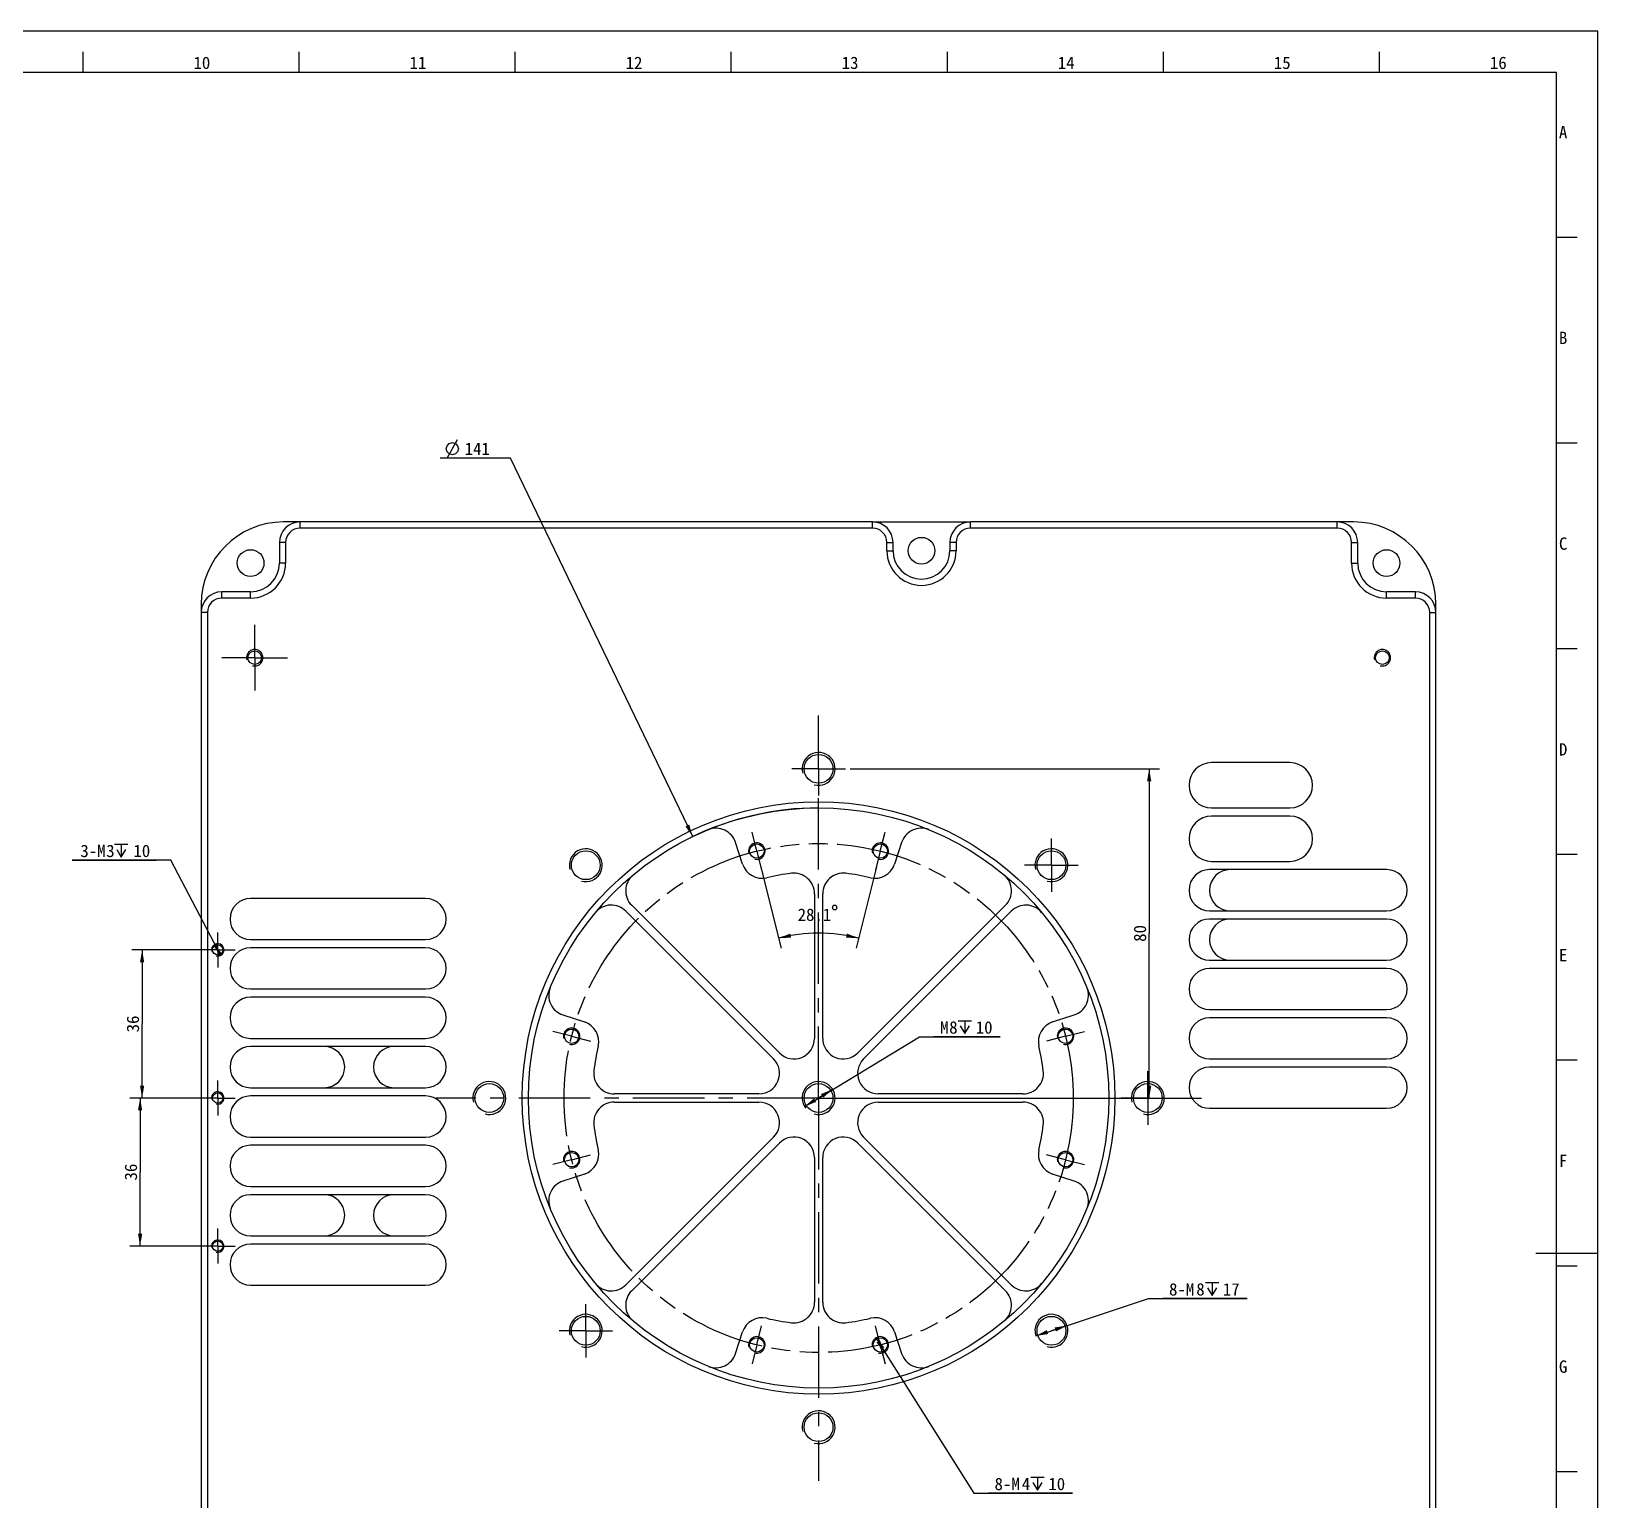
# Model space of a CAD drawing. Header units: millimetres. Extents: x 0 to 841, y 0 to 594.
# Drawn here: x 460.4 to 841, y 237.1 to 594 of the extents above; entities that cross this region are included whole.
import ezdxf
from ezdxf.enums import TextEntityAlignment as Align

# ---------------------------------------------------------------- set-up
doc = ezdxf.new("R2010")
doc.units = ezdxf.units.MM
doc.header["$LTSCALE"] = 46.255
doc.linetypes.add('CENTER', pattern=[0.6, 0.375, -0.075, 0.075, -0.075])
doc.linetypes.add('PHANTOM', pattern=[0.8, 0.45, -0.05, 0.1, -0.05, 0.1, -0.05])
doc.layers.get('0').update_dxf_attribs({"linetype": 'CONTINUOUS'})
for name, color, linetype in [('03_ALL_AXES', 7, 'CONTINUOUS'), ('09_ALL_ROUNDS', 7, 'CONTINUOUS'), ('10_ALL_CHAMFER', 7, 'CONTINUOUS'), ('20_ALL_FEATURES', 7, 'CONTINUOUS'), ('51__DRAFT_DIMS', 7, 'CONTINUOUS')]:
    doc.layers.add(name, color=color, linetype=linetype)
doc.styles.get("Standard").update_dxf_attribs({"font": 'simfang.ttf'})
doc.styles.add('TEXTSTYLE_2', font='simfang.ttf')
doc.styles.add('TEXTSTYLE_4', font='simfang.ttf')
doc.dimstyles.new('DIMSTYLE_3', dxfattribs={"dimtxt": 3, "dimasz": 3, "dimexe": 2.5, "dimexo": 0.5, "dimtad": 1, "dimdsep": 46, "dimtxsty": 'Standard', "dimblk": '_FILLED', "dimblk1": '_FILLED', "dimblk2": '_FILLED', "dimcen": 0.09, "dimclrt": 3, "dimazin": 2, "dimtp": 0.2, "dimtm": 0.2, "dimtfac": 1, "dimtmove": 0, "dimatfit": 2, "dimldrblk": '_FILLED', "dimfxl": 0, "dimtolj": 1, "dimarcsym": 0})
doc.dimstyles.new('DIMSTYLE_6', dxfattribs={"dimtxt": 3, "dimasz": 3, "dimexe": 2.5, "dimexo": 0.5, "dimtad": 1, "dimdsep": 46, "dimtxsty": 'Standard', "dimblk": '_FILLED', "dimblk1": '_FILLED', "dimblk2": '_FILLED', "dimcen": 0.09, "dimclrt": 3, "dimazin": 2, "dimtp": 0.5, "dimtm": 0.5, "dimtfac": 1, "dimtofl": 0, "dimtmove": 0, "dimatfit": 1, "dimldrblk": '_FILLED', "dimfxl": 0, "dimtolj": 1, "dimarcsym": 0})
doc.dimstyles.new('DIMSTYLE_7', dxfattribs={"dimtxt": 3, "dimasz": 3, "dimexe": 2.5, "dimexo": 0.5, "dimtad": 1, "dimdsep": 46, "dimtxsty": 'Standard', "dimblk": '_FILLED', "dimblk1": '_FILLED', "dimblk2": '_FILLED', "dimcen": 0.09, "dimclrt": 3, "dimazin": 2, "dimtp": 0.1, "dimtm": 0.1, "dimtfac": 1, "dimtmove": 0, "dimatfit": 2, "dimldrblk": '_FILLED', "dimfxl": 0, "dimtolj": 1, "dimarcsym": 0})
doc.dimstyles.new('DIMSTYLE_8', dxfattribs={"dimtxt": 3, "dimasz": 3, "dimexe": 2.5, "dimexo": 0.5, "dimgap": 3, "dimtad": 1, "dimdec": 1, "dimdsep": 46, "dimtxsty": 'Standard', "dimblk": '_FILLED', "dimblk1": '_FILLED', "dimblk2": '_FILLED', "dimcen": 0.09, "dimclrt": 3, "dimazin": 2, "dimtp": 0.5, "dimtm": 0.5, "dimtfac": 1, "dimtdec": 65535, "dimtofl": 0, "dimtmove": 0, "dimatfit": 3, "dimldrblk": '_FILLED', "dimfxl": 0, "dimtolj": 1, "dimarcsym": 0})
doc.dimstyles.new('DIMSTYLE_9', dxfattribs={"dimtxt": 3, "dimasz": 3, "dimexe": 2.5, "dimexo": 0.5, "dimgap": 0.75, "dimtad": 1, "dimdsep": 46, "dimtxsty": 'Standard', "dimblk": '_FILLED', "dimblk1": '_FILLED', "dimblk2": '_FILLED', "dimcen": 0.09, "dimclrt": 3, "dimazin": 2, "dimtp": 0.3, "dimtm": 0.3, "dimtfac": 1, "dimtofl": 0, "dimtmove": 0, "dimatfit": 3, "dimldrblk": '_FILLED', "dimfxl": 0, "dimtolj": 1, "dimarcsym": 0})

# ---------------------------------------------------------------- blocks, each defined once
blk = doc.blocks.new('_FILLED')
at = {"color": 0, "linetype": 'ByBlock'}
blk.add_solid([(0, 0), (-1, 0.17), (-1, -0.17)], dxfattribs=at)
blk = doc.blocks.new('*D18')
at = {"layer": '51__DRAFT_DIMS', "color": 4}
for p, q in [((573.33, 490.29), (559.72, 490.29)), ((576.83, 490.29), (573.33, 490.29)), ((621.12, 398.29), (576.83, 490.29))]:
    blk.add_line(p, q, dxfattribs=at)
at = {"layer": '51__DRAFT_DIMS', "color": 4, "xscale": 3, "yscale": 3, "zscale": 3, "rotation": 295.7062080994}
blk.add_blockref('_FILLED', (621.12, 398.29), dxfattribs=at)
at = {"layer": '51__DRAFT_DIMS', "color": 3}
blk.add_text('141', height=3, dxfattribs=at).set_placement((571.83, 491.04), align=Align.RIGHT)
blk = doc.blocks.new('*D20')
at = {"layer": '51__DRAFT_DIMS', "color": 4}
for p, q in [((494.31, 392.57), (470.35, 392.57)), ((470.35, 392.57), (490.81, 392.57)), ((505.7, 370.76), (494.31, 392.57)), ((505.01, 372.09), (505.7, 370.76)), ((506.4, 369.43), (505.7, 370.76))]:
    blk.add_line(p, q, dxfattribs=at)
at = {"layer": '51__DRAFT_DIMS', "color": 4, "xscale": 3, "yscale": 3, "zscale": 3}
for p, rotation in [((505.01, 372.09), 117.5793467625), ((506.4, 369.43), 297.5793467625)]:
    blk.add_blockref('_FILLED', p, dxfattribs=dict(at, rotation=rotation))
at = {"layer": '51__DRAFT_DIMS', "color": 3}
for s, p in [('3-M', (478.46, 393.32)), ('3', (480.66, 393.32)), ('10', (489.31, 393.32))]:
    blk.add_text(s, height=3, dxfattribs=at).set_placement(p, align=Align.RIGHT)
blk = doc.blocks.new('*D21')
at = {"layer": '51__DRAFT_DIMS', "color": 4}
for p, q in [((665.64, 276.45), (666.7, 274.76)), ((667.77, 273.07), (666.7, 274.76)), ((666.7, 274.76), (689.46, 238.71)), ((689.46, 238.71), (713.43, 238.71)), ((713.43, 238.71), (692.96, 238.71))]:
    blk.add_line(p, q, dxfattribs=at)
at = {"layer": '51__DRAFT_DIMS', "color": 4, "xscale": 3, "yscale": 3, "zscale": 3}
for p, rotation in [((665.64, 276.45), 122.2633600504), ((667.77, 273.07), 302.2633600504)]:
    blk.add_blockref('_FILLED', p, dxfattribs=dict(at, rotation=rotation))
at = {"layer": '51__DRAFT_DIMS', "color": 3}
for s, p in [('8-M', (694.46, 239.46)), ('4', (701.07, 239.46)), ('10', (707.53, 239.46))]:
    blk.add_text(s, height=3, dxfattribs=at).set_placement(p)
blk = doc.blocks.new('*D22')
at = {"layer": '51__DRAFT_DIMS', "color": 4}
for p, q in [((708.27, 278.19), (731.86, 286.01)), ((731.86, 286.01), (755.83, 286.01)), ((755.83, 286.01), (735.36, 286.01)), ((704.48, 276.94), (708.27, 278.19)), ((712.07, 279.45), (708.27, 278.19))]:
    blk.add_line(p, q, dxfattribs=at)
at = {"layer": '51__DRAFT_DIMS', "color": 4, "xscale": 3, "yscale": 3, "zscale": 3}
for p, rotation in [((704.48, 276.94), 198.3272989112), ((712.07, 279.45), 18.3272989112)]:
    blk.add_blockref('_FILLED', p, dxfattribs=dict(at, rotation=rotation))
at = {"layer": '51__DRAFT_DIMS', "color": 3}
for s, p in [('8-M', (736.86, 286.76)), ('8', (743.47, 286.76)), ('17', (749.93, 286.76))]:
    blk.add_text(s, height=3, dxfattribs=at).set_placement(p)
blk = doc.blocks.new('*D23')
at = {"layer": '51__DRAFT_DIMS', "color": 4}
for p, q in [((637.67, 390.9), (642.6, 371.19)), ((665.75, 390.96), (660.81, 371.19))]:
    blk.add_line(p, q, dxfattribs=at)
for start, end in [(90, 104.0362), (75.9638, 90)]:
    blk.add_arc((651.7, 334.76), 40.05, start, end, dxfattribs=at)
for points in [[(644.82, 374.72), (641.99, 373.61), (645.03, 373.74)], [(658.38, 373.74), (661.42, 373.61), (658.58, 374.72)]]:
    blk.add_solid(points, dxfattribs=at)
at = {"layer": '51__DRAFT_DIMS', "color": 3}
blk.add_text('28.1', height=3, dxfattribs=at).set_placement((650.7, 377.81), align=Align.CENTER)
blk = doc.blocks.new('*D24')
at = {"layer": '51__DRAFT_DIMS', "color": 4}
for p, q in [((659.35, 414.76), (734.53, 414.76)), ((732.03, 414.76), (732.03, 374.76)), ((732.03, 334.76), (732.03, 374.76)), ((660.61, 334.76), (734.53, 334.76))]:
    blk.add_line(p, q, dxfattribs=at)
at = {"layer": '51__DRAFT_DIMS', "color": 4, "xscale": 3, "yscale": 3, "zscale": 3}
for p, rotation in [((732.03, 414.76), 90), ((732.03, 334.76), 270)]:
    blk.add_blockref('_FILLED', p, dxfattribs=dict(at, rotation=rotation))
at = {"layer": '51__DRAFT_DIMS', "color": 3}
blk.add_text('80', height=3, rotation=90, dxfattribs=at).set_placement((731.28, 374.76), align=Align.CENTER)
blk = doc.blocks.new('*D25')
at = {"layer": '51__DRAFT_DIMS', "color": 4}
for p, q in [((502.58, 370.76), (484.84, 370.76)), ((487.34, 370.76), (487.34, 352.76)), ((487.34, 334.76), (487.34, 352.76)), ((502.73, 334.76), (484.84, 334.76))]:
    blk.add_line(p, q, dxfattribs=at)
at = {"layer": '51__DRAFT_DIMS', "color": 4, "xscale": 3, "yscale": 3, "zscale": 3}
for p, rotation in [((487.34, 370.76), 90), ((487.34, 334.76), 270)]:
    blk.add_blockref('_FILLED', p, dxfattribs=dict(at, rotation=rotation))
at = {"layer": '51__DRAFT_DIMS', "color": 3}
blk.add_text('36', height=3, rotation=90, dxfattribs=at).set_placement((486.59, 352.76), align=Align.CENTER)
blk = doc.blocks.new('*D26')
at = {"layer": '51__DRAFT_DIMS', "color": 4}
for p, q in [((503.13, 334.76), (484.35, 334.76)), ((486.85, 334.76), (486.85, 316.76)), ((486.85, 298.76), (486.85, 316.76)), ((502.62, 298.76), (484.35, 298.76))]:
    blk.add_line(p, q, dxfattribs=at)
at = {"layer": '51__DRAFT_DIMS', "color": 4, "xscale": 3, "yscale": 3, "zscale": 3}
for p, rotation in [((486.85, 334.76), 90), ((486.85, 298.76), 270)]:
    blk.add_blockref('_FILLED', p, dxfattribs=dict(at, rotation=rotation))
at = {"layer": '51__DRAFT_DIMS', "color": 3}
blk.add_text('36', height=3, rotation=90, dxfattribs=at).set_placement((486.1, 316.76), align=Align.CENTER)
blk = doc.blocks.new('*D34')
at = {"layer": '51__DRAFT_DIMS', "color": 4}
for p, q in [((651.7, 334.76), (676.24, 349.66)), ((676.24, 349.66), (695.8, 349.66)), ((695.8, 349.66), (679.74, 349.66)), ((655.12, 336.84), (651.7, 334.76)), ((648.28, 332.69), (651.7, 334.76))]:
    blk.add_line(p, q, dxfattribs=at)
at = {"layer": '51__DRAFT_DIMS', "color": 4, "xscale": 3, "yscale": 3, "zscale": 3}
for p, rotation in [((655.12, 336.84), 31.2641278533), ((648.28, 332.69), 211.2641278533)]:
    blk.add_blockref('_FILLED', p, dxfattribs=dict(at, rotation=rotation))
at = {"layer": '51__DRAFT_DIMS', "color": 3}
for s, p in [('M', (681.24, 350.41)), ('8', (683.44, 350.41)), ('10', (689.89, 350.41))]:
    blk.add_text(s, height=3, dxfattribs=at).set_placement(p)

msp = doc.modelspace()

# ---------------------------------------------------------------- linework, layer by layer
at = {"color": 7}
for p, q in [((841, 594), (0, 594)), ((841, 0), (841, 594)), ((473, 584), (473, 589)), ((525.5, 584), (525.5, 589)), ((578, 584), (578, 589)), ((630.5, 584), (630.5, 589)), ((683, 584), (683, 589)), ((735.5, 584), (735.5, 589)), ((788, 584), (788, 589)), ((831, 584), (25, 584)), ((831, 10), (831, 584)), ((831, 544), (836, 544)), ((831, 494), (836, 494)), ((831, 444), (836, 444)), ((831, 394), (836, 394)), ((831, 344), (836, 344)), ((841, 297), (826, 297)), ((831, 294), (836, 294)), ((831, 244), (836, 244))]:
    msp.add_line(p, q, dxfattribs=at)
at = {"color": 4}
for centre, radius in [((514.704, 441.762), 2), ((788.704, 441.762), 2), ((651.704, 414.762), 4), ((636.704, 394.762), 2), ((666.704, 394.762), 2), ((595.136, 391.331), 4), ((708.273, 391.331), 4), ((505.704, 370.762), 1.5), ((591.704, 349.762), 2), ((711.704, 349.762), 2), ((571.704, 334.762), 4), ((651.704, 334.762), 4), ((731.704, 334.762), 4), ((505.704, 334.762), 1.5), ((591.704, 319.762), 2), ((711.704, 319.762), 2), ((505.704, 298.762), 1.5), ((595.136, 278.194), 4), ((708.273, 278.194), 4), ((636.704, 274.762), 2), ((666.704, 274.762), 2), ((651.704, 254.762), 4)]:
    msp.add_arc(centre, radius, 255, 195, dxfattribs=at)
at = {"layer": '03_ALL_AXES', "color": 1, "linetype": 'CENTER'}
for p, q in [((514.704, 441.762), (514.704, 449.762)), ((514.704, 441.762), (506.704, 441.762)), ((514.704, 441.762), (514.704, 433.762)), ((514.704, 441.762), (522.704, 441.762)), ((651.704, 421.262), (651.704, 427.762)), ((651.704, 414.762), (651.704, 421.262)), ((651.704, 414.762), (645.204, 414.762)), ((651.704, 414.762), (651.704, 408.262)), ((651.704, 414.762), (658.204, 414.762)), ((651.704, 334.762), (651.704, 408.262)), ((636.704, 394.762), (635.552, 399.371)), ((666.704, 394.762), (667.856, 399.371)), ((708.273, 391.331), (708.273, 397.831)), ((636.704, 394.762), (637.856, 390.154)), ((666.704, 394.762), (665.552, 390.154)), ((708.273, 391.331), (701.773, 391.331)), ((708.273, 391.331), (708.273, 384.831)), ((708.273, 391.331), (714.773, 391.331)), ((505.704, 370.762), (505.704, 375.012)), ((505.704, 370.762), (501.454, 370.762)), ((505.704, 370.762), (505.704, 366.512)), ((505.704, 370.762), (509.954, 370.762)), ((591.704, 349.762), (587.096, 350.914)), ((711.704, 349.762), (716.312, 350.914)), ((591.704, 349.762), (596.312, 348.61)), ((711.704, 349.762), (707.096, 348.61)), ((505.704, 334.762), (505.704, 339.012)), ((731.704, 334.762), (731.704, 341.262)), ((505.704, 334.762), (501.454, 334.762)), ((505.704, 334.762), (505.704, 330.512)), ((505.704, 334.762), (509.954, 334.762)), ((651.704, 334.762), (558.704, 334.762)), ((651.704, 334.762), (651.704, 241.762)), ((651.704, 334.762), (725.204, 334.762)), ((731.704, 334.762), (725.204, 334.762)), ((731.704, 334.762), (744.704, 334.762)), ((731.704, 334.762), (731.704, 328.262)), ((591.704, 319.762), (587.096, 318.61)), ((591.704, 319.762), (596.312, 320.914)), ((711.704, 319.762), (707.096, 320.914)), ((711.704, 319.762), (716.312, 318.61)), ((505.704, 298.762), (505.704, 303.012)), ((505.704, 298.762), (501.454, 298.762)), ((505.704, 298.762), (505.704, 294.512)), ((505.704, 298.762), (509.954, 298.762)), ((595.136, 278.194), (595.136, 284.694)), ((595.136, 278.194), (588.636, 278.194)), ((595.136, 278.194), (595.136, 271.694)), ((595.136, 278.194), (601.636, 278.194)), ((636.704, 274.762), (637.856, 279.371)), ((666.704, 274.762), (665.552, 279.371)), ((636.704, 274.762), (635.552, 270.154)), ((666.704, 274.762), (667.856, 270.154))]:
    msp.add_line(p, q, dxfattribs=at)
at = {"layer": '03_ALL_AXES', "color": 7}
for p, q in [((766.204, 416.262), (747.204, 416.262)), ((747.204, 405.262), (766.204, 405.262)), ((766.204, 403.262), (747.204, 403.262)), ((747.204, 392.262), (766.204, 392.262)), ((789.704, 390.262), (746.704, 390.262)), ((556.204, 383.262), (513.704, 383.262)), ((746.704, 380.262), (789.704, 380.262)), ((789.704, 378.262), (746.704, 378.262)), ((513.704, 373.262), (556.204, 373.262)), ((556.204, 371.262), (513.704, 371.262)), ((746.704, 368.262), (789.704, 368.262)), ((789.704, 366.262), (746.704, 366.262)), ((513.704, 361.262), (556.204, 361.262)), ((556.204, 359.262), (513.704, 359.262)), ((746.704, 356.262), (789.704, 356.262)), ((789.704, 354.262), (746.704, 354.262)), ((513.704, 349.262), (556.204, 349.262)), ((556.204, 347.262), (513.704, 347.262)), ((746.704, 344.262), (789.704, 344.262)), ((789.704, 342.262), (746.704, 342.262)), ((513.704, 337.262), (556.204, 337.262)), ((556.204, 335.262), (513.704, 335.262)), ((746.704, 332.262), (789.704, 332.262)), ((513.704, 325.262), (556.204, 325.262)), ((556.204, 323.262), (513.704, 323.262)), ((513.704, 313.262), (556.204, 313.262)), ((556.204, 311.262), (513.704, 311.262)), ((513.704, 301.262), (556.204, 301.262)), ((556.204, 299.262), (513.704, 299.262)), ((513.704, 289.262), (556.204, 289.262))]:
    msp.add_line(p, q, dxfattribs=at)
for centre, radius in [((651.704, 414.762), 3.5), ((636.704, 394.762), 1.75), ((666.704, 394.762), 1.75), ((595.136, 391.331), 3.5), ((708.273, 391.331), 3.5), ((505.704, 370.762), 1.25), ((591.704, 349.762), 1.75), ((711.704, 349.762), 1.75), ((505.704, 334.762), 1.25), ((571.704, 334.762), 3.5), ((731.704, 334.762), 3.5), ((591.704, 319.762), 1.75), ((711.704, 319.762), 1.75), ((505.704, 298.762), 1.25), ((595.136, 278.194), 3.5), ((708.273, 278.194), 3.5), ((636.704, 274.762), 1.75), ((666.704, 274.762), 1.75), ((651.704, 254.762), 3.5)]:
    msp.add_circle(centre, radius, dxfattribs=at)
at = {"layer": '03_ALL_AXES', "color": 1, "linetype": 'PHANTOM'}
msp.add_circle((651.704, 334.762), 61.847, dxfattribs=at)
at = {"layer": '03_ALL_AXES', "color": 7}
for centre, radius, start, end in [((747.204, 410.762), 5.5, 90, 270), ((766.204, 410.762), 5.5, 270, 90), ((747.204, 397.762), 5.5, 90, 270), ((766.204, 397.762), 5.5, 270, 90), ((746.704, 385.262), 5, 90, 270), ((789.704, 385.262), 5, 270, 90), ((513.704, 378.262), 5, 90, 270), ((556.204, 378.262), 5, 270, 90), ((746.704, 373.262), 5, 90, 270), ((789.704, 373.262), 5, 270, 90), ((513.704, 366.262), 5, 90, 270), ((556.204, 366.262), 5, 270, 90), ((746.704, 361.262), 5, 90, 270), ((789.704, 361.262), 5, 270, 90), ((513.704, 354.262), 5, 90, 270), ((556.204, 354.262), 5, 270, 90), ((746.704, 349.262), 5, 90, 270), ((789.704, 349.262), 5, 270, 90), ((513.704, 342.262), 5, 90, 270), ((556.204, 342.262), 5, 270, 90), ((746.704, 337.262), 5, 90, 270), ((789.704, 337.262), 5, 270, 90), ((513.704, 330.262), 5, 90, 270), ((556.204, 330.262), 5, 270, 90), ((513.704, 318.262), 5, 90, 270), ((556.204, 318.262), 5, 270, 90), ((513.704, 306.262), 5, 90, 270), ((556.204, 306.262), 5, 270, 90), ((513.704, 294.262), 5, 90, 270), ((556.204, 294.262), 5, 270, 90)]:
    msp.add_arc(centre, radius, start, end, dxfattribs=at)
at = {"layer": '09_ALL_ROUNDS', "color": 7}
for p, q in [((525.704, 474.762), (521.704, 474.762)), ((664.797, 474.762), (688.611, 474.762)), ((781.704, 474.762), (777.704, 474.762)), ((501.704, 454.762), (501.704, 452.762)), ((801.704, 452.762), (801.704, 454.762)), ((633.228, 391.627), (631.523, 396.875)), ((671.886, 396.875), (670.181, 391.627)), ((650.704, 384.401), (650.704, 349.248)), ((652.704, 349.248), (652.704, 384.401)), ((642.169, 345.712), (606.29, 381.59)), ((697.118, 381.59), (661.24, 345.712)), ((604.876, 380.176), (640.754, 344.298)), ((662.654, 344.298), (698.532, 380.176)), ((589.592, 354.944), (594.839, 353.239)), ((708.569, 353.239), (713.817, 354.944)), ((637.219, 335.762), (602.065, 335.762)), ((701.343, 335.762), (666.189, 335.762)), ((602.065, 333.762), (637.219, 333.762)), ((666.189, 333.762), (701.343, 333.762)), ((640.754, 325.227), (604.876, 289.349)), ((606.29, 287.935), (642.169, 323.813)), ((661.24, 323.813), (697.118, 287.935)), ((698.532, 289.349), (662.654, 325.227)), ((650.704, 320.277), (650.704, 285.124)), ((652.704, 285.124), (652.704, 320.277)), ((594.839, 316.286), (589.592, 314.581)), ((713.817, 314.581), (708.569, 316.286)), ((631.523, 272.65), (633.228, 277.898)), ((670.181, 277.898), (671.886, 272.65))]:
    msp.add_line(p, q, dxfattribs=at)
for centre, radius, start, end in [((521.704, 454.762), 20, 90, 180), ((781.704, 454.762), 20, 0, 90), ((626.767, 395.33), 5, 18, 111.4835), ((676.641, 395.33), 5, 68.5165, 162), ((609.826, 385.126), 5, 130.16095, 225), ((637.983, 393.172), 5, 198, 283.21981), ((651.704, 334.762), 55, 96.8921, 103.21981), ((645.704, 384.401), 5, 0, 96.8921), ((657.704, 384.401), 5, 83.1079, 180), ((651.704, 334.762), 55, 76.78019, 83.1079), ((665.425, 393.172), 5, 256.78019, 342), ((693.582, 385.126), 5, 315, 49.83905), ((751.704, 385.262), 5, 90, 270), ((601.341, 376.641), 5, 45, 139.83902), ((702.068, 376.641), 5, 40.16098, 135), ((751.704, 373.262), 5, 90, 270), ((591.137, 359.699), 5, 158.51649, 252), ((712.271, 359.699), 5, 288, 21.48351), ((593.294, 348.484), 5, 346.78019, 72), ((710.114, 348.484), 5, 108, 193.21981), ((531.566, 342.262), 5, 270, 90), ((548.566, 342.262), 5, 90, 270), ((651.704, 334.762), 55, 166.78019, 173.1079), ((645.704, 349.248), 5, 225, 360), ((657.704, 349.248), 5, 180, 315), ((651.704, 334.762), 55, 6.8921, 13.21981), ((637.219, 340.762), 5, 270, 45), ((666.189, 340.762), 5, 135, 270), ((602.065, 340.762), 5, 173.1079, 270), ((701.343, 340.762), 5, 270, 6.8921), ((602.065, 328.762), 5, 90, 186.8921), ((637.219, 328.762), 5, 315, 90), ((666.189, 328.762), 5, 90, 225), ((701.343, 328.762), 5, 353.1079, 90), ((651.704, 334.762), 55, 186.8921, 193.21981), ((651.704, 334.762), 55, 346.78019, 353.1079), ((645.704, 320.277), 5, 0, 135), ((657.704, 320.277), 5, 45, 180), ((593.294, 321.041), 5, 288, 13.21981), ((710.114, 321.041), 5, 166.78019, 252), ((591.137, 309.826), 5, 108, 201.48351), ((712.271, 309.826), 5, 338.51649, 72), ((531.566, 306.262), 5, 270, 90), ((548.566, 306.262), 5, 90, 270), ((601.341, 292.884), 5, 220.16098, 315), ((702.068, 292.884), 5, 225, 319.83902), ((609.826, 284.399), 5, 135, 229.83905), ((693.582, 284.399), 5, 310.16095, 45), ((645.704, 285.124), 5, 263.1079, 360), ((657.704, 285.124), 5, 180, 276.8921), ((637.983, 276.352), 5, 76.78019, 162), ((651.704, 334.762), 55, 256.78019, 263.1079), ((651.704, 334.762), 55, 276.8921, 283.21981), ((665.425, 276.352), 5, 18, 103.21981), ((626.767, 274.195), 5, 248.5165, 342), ((676.641, 274.195), 5, 198, 291.4835)]:
    msp.add_arc(centre, radius, start, end, dxfattribs=at)
at = {"layer": '10_ALL_CHAMFER', "color": 4}
for p, q in [((525.704, 473.262), (525.704, 474.762)), ((664.797, 473.262), (664.797, 474.762)), ((688.611, 473.262), (688.611, 474.762)), ((777.704, 473.262), (777.704, 474.762)), ((522.204, 469.762), (520.704, 469.762)), ((668.297, 469.762), (669.797, 469.762)), ((685.111, 469.762), (683.611, 469.762)), ((781.204, 469.762), (782.704, 469.762)), ((522.204, 464.762), (520.704, 464.762)), ((668.297, 467.762), (669.797, 467.762)), ((685.111, 467.762), (683.611, 467.762)), ((781.204, 464.762), (782.704, 464.762)), ((506.704, 456.262), (506.704, 457.762)), ((513.704, 456.262), (513.704, 457.762)), ((789.704, 456.262), (789.704, 457.762)), ((796.704, 456.262), (796.704, 457.762)), ((503.204, 452.762), (501.704, 452.762)), ((800.204, 452.762), (801.704, 452.762))]:
    msp.add_line(p, q, dxfattribs=at)
at = {"layer": '10_ALL_CHAMFER', "color": 7}
for p, q in [((664.797, 474.762), (525.704, 474.762)), ((664.797, 473.262), (525.704, 473.262)), ((777.704, 474.762), (688.611, 474.762)), ((777.704, 473.262), (688.611, 473.262)), ((520.704, 469.762), (520.704, 464.762)), ((522.204, 469.762), (522.204, 464.762)), ((668.297, 467.762), (668.297, 469.762)), ((669.797, 467.762), (669.797, 469.762)), ((683.611, 469.762), (683.611, 467.762)), ((685.111, 469.762), (685.111, 467.762)), ((781.204, 464.762), (781.204, 469.762)), ((782.704, 464.762), (782.704, 469.762)), ((513.704, 457.762), (506.704, 457.762)), ((796.704, 457.762), (789.704, 457.762)), ((513.704, 456.262), (506.704, 456.262)), ((796.704, 456.262), (789.704, 456.262)), ((501.704, 452.762), (501.704, 216.762)), ((503.204, 452.762), (503.204, 216.762)), ((800.204, 216.762), (800.204, 452.762)), ((801.704, 216.762), (801.704, 452.762))]:
    msp.add_line(p, q, dxfattribs=at)
for radius in [72, 70.5]:
    msp.add_circle((651.704, 334.762), radius, dxfattribs=at)
for centre, radius, start, end in [((525.704, 469.762), 5, 90, 180), ((525.704, 469.762), 3.5, 90, 180), ((664.797, 469.762), 5, 0, 90), ((664.797, 469.762), 3.5, 0, 90), ((688.611, 469.762), 5, 90, 180), ((688.611, 469.762), 3.5, 90, 180), ((777.704, 469.762), 5, 0, 90), ((777.704, 469.762), 3.5, 0, 90), ((513.704, 464.762), 8.5, 270, 360), ((513.704, 464.762), 7, 270, 360), ((676.704, 467.762), 8.407, 180, 360), ((676.704, 467.762), 6.907, 180, 360), ((789.704, 464.762), 8.5, 180, 270), ((789.704, 464.762), 7, 180, 270), ((506.704, 452.762), 5, 90, 180), ((796.704, 452.762), 5, 0, 90), ((506.704, 452.762), 3.5, 90, 180), ((796.704, 452.762), 3.5, 0, 90)]:
    msp.add_arc(centre, radius, start, end, dxfattribs=at)
at = {"layer": '20_ALL_FEATURES', "color": 7}
for centre, radius in [((676.704, 467.762), 3.25), ((513.704, 464.762), 3.25), ((789.704, 464.762), 3.25), ((514.704, 441.762), 1.65), ((788.704, 441.762), 1.65), ((651.704, 334.762), 3.5)]:
    msp.add_circle(centre, radius, dxfattribs=at)
at = {"layer": '51__DRAFT_DIMS', "color": 3}
for p, q in [((561.472, 490.293), (563.972, 494.793)), ((480.658, 396.443), (483.908, 396.443)), ((482.283, 396.443), (482.283, 393.317)), ((685.642, 353.532), (688.892, 353.532)), ((687.267, 353.532), (687.267, 350.407)), ((745.677, 289.884), (748.927, 289.884)), ((747.302, 289.884), (747.302, 286.759)), ((703.276, 242.585), (706.526, 242.585)), ((704.901, 242.585), (704.901, 239.46))]:
    msp.add_line(p, q, dxfattribs=at)
for points in [[(561.222, 492.543), (561.472, 493.293), (561.972, 493.793), (562.722, 494.043), (563.472, 493.793), (563.972, 493.293), (564.222, 492.543), (563.972, 491.793), (563.472, 491.293), (562.722, 491.043), (561.972, 491.293), (561.472, 491.793), (561.222, 492.543)], [(481.158, 395.192), (482.283, 393.317), (483.408, 395.192)], [(655.11, 381.309), (655.11, 380.809), (655.36, 380.559), (655.86, 380.559), (656.11, 380.809), (656.11, 381.309), (655.86, 381.559), (655.36, 381.559), (655.11, 381.309)], [(686.142, 352.282), (687.267, 350.407), (688.392, 352.282)], [(746.177, 288.634), (747.302, 286.759), (748.427, 288.634)], [(703.776, 241.335), (704.901, 239.46), (706.026, 241.335)]]:
    msp.add_lwpolyline(points, dxfattribs=at)
at = {"layer": '51__DRAFT_DIMS', "color": 4}
for centre, radius, start, end in [((651.704, 334.762), 70.5, 90, 116.11255), ((505.704, 370.762), 1.5, 279.1444, 360), ((651.704, 334.762), 4, 180, 218.38914), ((708.273, 278.194), 4, 0, 25.45232), ((666.704, 274.762), 2, 108.22712, 180)]:
    msp.add_arc(centre, radius, start, end, dxfattribs=at)

# ---------------------------------------------------------------- texts
at = {"color": 3}
for s, style, p in [('10', 'TEXTSTYLE_4', (499.819, 584.847)), ('11', 'TEXTSTYLE_4', (552.319, 584.847)), ('12', 'TEXTSTYLE_4', (604.819, 584.847)), ('13', 'TEXTSTYLE_4', (657.319, 584.847)), ('14', 'TEXTSTYLE_4', (709.819, 584.847)), ('15', 'TEXTSTYLE_4', (762.319, 584.847)), ('16', 'TEXTSTYLE_4', (814.819, 584.847)), ('A', 'TEXTSTYLE_2', (831.589, 567.993)), ('B', 'TEXTSTYLE_2', (831.589, 517.993)), ('C', 'TEXTSTYLE_2', (831.589, 467.993)), ('D', 'TEXTSTYLE_2', (831.589, 417.993)), ('E', 'TEXTSTYLE_2', (831.589, 367.993)), ('F', 'TEXTSTYLE_2', (831.589, 317.993)), ('G', 'TEXTSTYLE_2', (831.589, 267.993))]:
    msp.add_text(s, height=3, dxfattribs=dict(at, style=style)).set_placement(p)

# ---------------------------------------------------------------- dimensions: what is measured, and where the dimension line sits
at = {"layer": '51__DRAFT_DIMS', "color": 4}
for p1, p2, text, dimstyle, picture, middle in [((621.124, 398.285), (682.284, 271.24), '%%c<>', 'DIMSTYLE_6', '*D18', (568.527, 492.543)), ((505.01, 372.092), (506.399, 369.433), '3-M<>{\\fgdt;x}10', 'DIMSTYLE_7', '*D20', (480.58, 394.817)), ((655.123, 336.838), (648.285, 332.686), 'M<>{\\fgdt;x}10', 'DIMSTYLE_3', '*D34', (687.767, 351.907)), ((712.07, 279.452), (704.476, 276.936), '8-M<>{\\fgdt;x}17', 'DIMSTYLE_3', '*D22', (745.599, 288.259)), ((667.772, 273.071), (665.637, 276.454), '8-M<>{\\fgdt;x}10', 'DIMSTYLE_7', '*D21', (703.198, 240.96))]:
    dim = msp.add_diameter_dim_2p(p1=p1, p2=p2, text=text, dimstyle=dimstyle, override={"dimtih": 1, "dimtoh": 1, "dimpost": '<>'}, dxfattribs=at)
    dim.commit()
    dim.dimension.update_dxf_attribs({"geometry": picture, "text_midpoint": middle, "dimtype": 163})
for base, p1, p2, angle, picture, middle in [((732.029, 334.762), (658.854, 414.762), (660.114, 334.762), 270, '*D24', (732.029, 374.718)), ((487.343, 334.762), (503.078, 370.762), (503.226, 334.762), 270, '*D25', (487.343, 352.754)), ((486.851, 334.762), (503.122, 298.762), (503.627, 334.762), 90, '*D26', (486.851, 316.754))]:
    dim = msp.add_linear_dim(base=base, p1=p1, p2=p2, angle=angle, dimstyle='DIMSTYLE_9', dxfattribs=at)
    dim.commit()
    dim.dimension.update_dxf_attribs({"geometry": picture, "text_midpoint": middle, "dimtype": 160})
dim = msp.add_angular_dim_2l(base=(651.7041, 374.8092), line1=((665.5361, 390.0902), (665.6332, 390.4787)), line2=((637.8887, 390.0241), (637.7916, 390.4126)), dimstyle='DIMSTYLE_8', dxfattribs=at)
dim.commit()
dim.dimension.update_dxf_attribs({"geometry": '*D23', "text_midpoint": (650.8054, 374.7992), "dimtype": 162})

doc.saveas('drawing.dxf')
